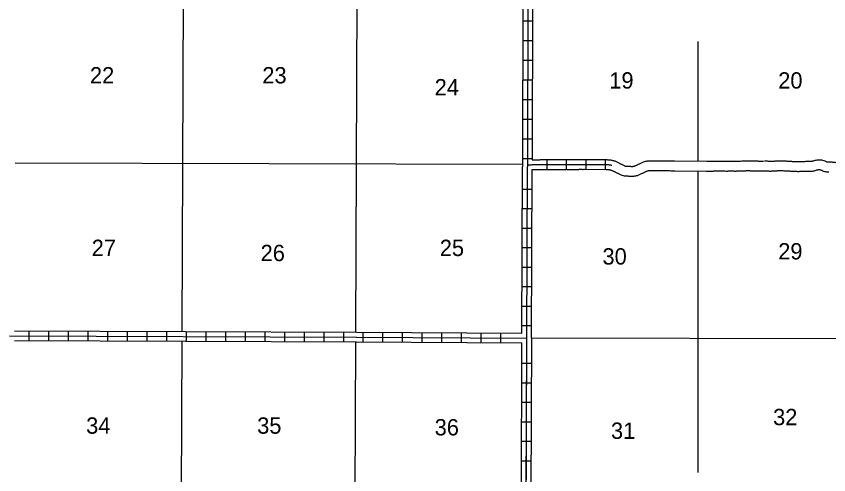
# Model space of a CAD drawing. Extents: x 1333229 to 1813251, y 16536411 to 16910478.
# Drawn here: x 1600029 to 1624916, y 16628737 to 16642765 of the extents above; entities that cross this region are included whole.
import ezdxf

# ---------------------------------------------------------------- set-up
doc = ezdxf.new("R2010")
doc.units = 0
for name, color, linetype in [('L10', 7, 'Continuous'), ('L11', 7, 'Continuous'), ('L13', 7, 'Continuous'), ('L14', 7, 'Continuous'), ('L8', 7, 'Continuous')]:
    doc.layers.add(name, color=color, linetype=linetype)

msp = doc.modelspace()

# ---------------------------------------------------------------- linework, layer by layer
at = {"layer": 'L10'}
for points in [[(1618310, 16638353), (1618335, 16638347), (1618363, 16638337), (1618386, 16638327), (1618408, 16638317), (1618428, 16638308), (1618445, 16638300), (1618465, 16638291), (1618484, 16638281), (1618500, 16638273), (1618519, 16638264), (1618539, 16638254), (1618556, 16638245), (1618573, 16638237), (1618593, 16638227), (1618612, 16638217), (1618629, 16638208), (1618646, 16638200), (1618662, 16638192), (1618675, 16638185), (1618684, 16638181), (1618688, 16638180), (1618692, 16638180), (1618699, 16638179), (1618712, 16638179), (1618731, 16638179), (1618754, 16638179), (1618780, 16638178), (1618801, 16638176), (1618841, 16638174), (1618861, 16638173), (1618878, 16638171), (1618892, 16638171), (1618903, 16638171), (1618914, 16638172), (1618926, 16638174), (1618939, 16638176), (1618952, 16638179), (1618964, 16638183), (1618977, 16638187), (1618990, 16638192), (1619006, 16638199), (1619024, 16638207), (1619040, 16638214), (1619053, 16638220), (1619070, 16638229), (1619090, 16638239), (1619108, 16638247), (1619123, 16638254), (1619139, 16638263), (1619157, 16638272), (1619179, 16638284), (1619202, 16638294), (1619223, 16638303), (1619246, 16638312), (1619273, 16638322), (1619302, 16638330), (1619331, 16638336), (1619360, 16638341), (1619390, 16638343), (1619415, 16638343), (1619435, 16638344), (1619455, 16638344), (1619473, 16638344), (1619495, 16638345), (1619517, 16638345), (1619538, 16638345), (1619577, 16638345), (1619596, 16638345), (1619614, 16638345), (1619634, 16638345), (1619654, 16638346), (1619675, 16638346), (1619697, 16638346), (1619717, 16638346), (1619757, 16638346), (1619777, 16638346), (1619797, 16638346), (1619816, 16638346), (1619836, 16638346), (1619857, 16638346), (1619879, 16638346), (1619900, 16638345), (1619920, 16638345), (1619940, 16638344), (1619960, 16638344), (1619981, 16638343), (1620001, 16638343), (1620020, 16638342), (1620039, 16638342), (1620079, 16638341), (1620100, 16638341), (1620124, 16638340), (1620146, 16638339), (1620162, 16638338), (1620178, 16638338)], [(1620173, 16638338), (1620195, 16638338), (1621177, 16638329), (1621197, 16638329), (1621217, 16638329), (1621237, 16638328), (1621257, 16638328), (1621276, 16638328), (1621294, 16638328), (1621313, 16638329), (1621331, 16638329), (1621352, 16638330), (1621373, 16638330), (1621394, 16638331), (1621414, 16638331), (1621430, 16638331), (1621450, 16638332), (1621473, 16638333), (1621495, 16638333), (1621516, 16638333), (1621536, 16638333), (1621557, 16638333), (1621578, 16638332), (1621596, 16638332), (1621613, 16638332), (1621635, 16638333), (1621657, 16638332), (1621677, 16638332), (1621697, 16638332), (1621719, 16638331), (1621739, 16638331), (1621779, 16638330), (1621795, 16638330), (1621812, 16638330), (1621833, 16638331), (1621851, 16638331), (1621872, 16638332), (1621893, 16638332), (1621915, 16638332), (1621937, 16638332), (1621957, 16638332), (1621977, 16638332), (1621999, 16638331), (1622021, 16638331), (1622038, 16638330), (1622054, 16638330), (1622073, 16638330), (1622091, 16638331), (1622109, 16638331), (1622126, 16638332), (1622146, 16638333), (1622169, 16638335), (1622190, 16638335), (1622210, 16638336), (1622250, 16638337), (1622271, 16638338), (1622292, 16638339), (1622312, 16638339), (1622332, 16638339), (1622350, 16638340), (1622368, 16638340), (1622389, 16638341), (1622410, 16638342), (1622433, 16638343), (1622457, 16638343), (1622479, 16638342), (1622499, 16638342), (1622519, 16638341), (1622540, 16638341), (1622560, 16638340), (1622578, 16638339), (1622595, 16638339), (1622614, 16638339), (1622636, 16638339), (1622657, 16638339), (1622677, 16638338), (1622697, 16638338), (1622719, 16638338), (1622740, 16638337), (1622761, 16638336), (1622780, 16638335), (1622800, 16638335), (1622819, 16638334), (1622838, 16638333), (1622857, 16638333), (1622873, 16638333), (1622885, 16638333), (1622900, 16638335), (1622932, 16638338)], [(1618231, 16638064), (1618244, 16638060), (1618255, 16638057), (1618268, 16638051), (1618282, 16638045), (1618299, 16638037), (1618318, 16638028), (1618335, 16638020), (1618351, 16638012), (1618370, 16638003), (1618387, 16637994), (1618403, 16637986), (1618422, 16637977), (1618441, 16637968), (1618457, 16637960), (1618474, 16637951), (1618492, 16637942), (1618510, 16637932), (1618530, 16637922), (1618553, 16637911), (1618581, 16637900), (1618615, 16637889), (1618651, 16637882), (1618684, 16637879), (1618710, 16637879), (1618732, 16637879), (1618748, 16637879), (1618762, 16637878), (1618781, 16637877), (1618821, 16637875), (1618841, 16637873), (1618864, 16637872), (1618890, 16637871), (1618919, 16637871), (1618948, 16637874), (1618975, 16637878), (1619002, 16637883), (1619028, 16637889), (1619053, 16637896), (1619079, 16637905), (1619103, 16637914), (1619124, 16637923), (1619143, 16637931), (1619163, 16637940), (1619186, 16637951), (1619205, 16637961), (1619220, 16637968), (1619239, 16637977), (1619259, 16637987), (1619279, 16637997), (1619296, 16638007), (1619310, 16638014), (1619323, 16638020), (1619339, 16638026), (1619354, 16638032), (1619364, 16638036), (1619374, 16638039), (1619384, 16638041), (1619394, 16638043), (1619403, 16638043), (1619419, 16638043), (1619439, 16638044), (1619459, 16638044), (1619480, 16638044), (1619499, 16638045), (1619517, 16638045), (1619536, 16638045), (1619576, 16638045), (1619598, 16638045), (1619619, 16638045), (1619640, 16638045), (1619660, 16638046), (1619678, 16638046), (1619697, 16638046), (1619716, 16638046), (1619756, 16638046), (1619777, 16638046), (1619797, 16638046), (1619817, 16638046), (1619838, 16638046), (1619857, 16638046), (1619874, 16638046), (1619893, 16638045), (1619913, 16638045), (1619933, 16638044), (1619953, 16638044), (1619972, 16638043), (1619992, 16638043), (1620013, 16638042), (1620034, 16638042), (1620075, 16638041), (1620094, 16638041), (1620110, 16638041), (1620127, 16638039), (1620151, 16638038), (1620175, 16638038)], [(1620180, 16638038), (1620198, 16638038), (1621174, 16638029), (1621194, 16638029), (1621214, 16638029), (1621234, 16638028), (1621255, 16638028), (1621276, 16638028), (1621297, 16638028), (1621319, 16638029), (1621340, 16638029), (1621360, 16638030), (1621379, 16638030), (1621397, 16638031), (1621418, 16638031), (1621442, 16638031), (1621461, 16638032), (1621478, 16638033), (1621496, 16638033), (1621515, 16638033), (1621535, 16638033), (1621554, 16638033), (1621573, 16638032), (1621595, 16638032), (1621618, 16638032), (1621636, 16638033), (1621654, 16638032), (1621674, 16638032), (1621694, 16638032), (1621712, 16638032), (1621732, 16638031), (1621772, 16638030), (1621796, 16638030), (1621819, 16638030), (1621838, 16638031), (1621859, 16638031), (1621879, 16638032), (1621897, 16638032), (1621916, 16638032), (1621934, 16638032), (1621954, 16638032), (1621974, 16638032), (1621992, 16638031), (1622010, 16638031), (1622032, 16638030), (1622056, 16638030), (1622078, 16638030), (1622099, 16638031), (1622122, 16638031), (1622144, 16638033), (1622164, 16638034), (1622181, 16638035), (1622200, 16638035), (1622220, 16638036), (1622260, 16638038), (1622279, 16638038), (1622298, 16638039), (1622317, 16638039), (1622338, 16638039), (1622360, 16638040), (1622381, 16638041), (1622401, 16638042), (1622420, 16638042), (1622437, 16638043), (1622452, 16638043), (1622471, 16638042), (1622491, 16638042), (1622511, 16638041), (1622530, 16638041), (1622549, 16638040), (1622571, 16638039), (1622595, 16638039), (1622615, 16638039), (1622633, 16638039), (1622652, 16638039), (1622672, 16638038), (1622692, 16638038), (1622710, 16638038), (1622729, 16638037), (1622749, 16638036), (1622769, 16638035), (1622789, 16638035), (1622810, 16638034), (1622831, 16638034), (1622852, 16638033), (1622876, 16638033), (1622905, 16638034), (1622929, 16638036), (1622959, 16638039)]]:
    msp.add_lwpolyline(points, dxfattribs=at)
at = {"layer": 'L11'}
for points in [[(1622949, 16638338), (1622970, 16638338), (1622990, 16638337), (1623008, 16638337), (1623031, 16638337), (1623060, 16638335), (1623082, 16638332), (1623100, 16638330), (1623115, 16638329), (1623125, 16638328), (1623138, 16638329), (1623153, 16638330), (1623175, 16638332), (1623201, 16638333), (1623221, 16638333), (1623236, 16638334), (1623251, 16638335), (1623271, 16638337), (1623295, 16638339), (1623315, 16638340), (1623334, 16638341), (1623356, 16638343), (1623380, 16638344), (1623400, 16638344), (1623424, 16638345), (1623447, 16638344), (1623488, 16638343), (1623512, 16638343), (1623534, 16638341), (1623552, 16638340), (1623570, 16638339), (1623592, 16638338), (1623615, 16638337), (1623636, 16638335), (1623654, 16638334), (1623671, 16638332), (1623689, 16638332), (1623710, 16638331), (1623730, 16638330), (1623753, 16638329), (1623774, 16638327), (1623794, 16638326), (1623812, 16638325), (1623829, 16638324), (1623847, 16638324), (1623865, 16638323), (1623885, 16638323), (1623906, 16638323), (1623929, 16638322), (1623951, 16638321), (1623968, 16638320), (1623983, 16638320), (1624001, 16638320), (1624021, 16638321), (1624041, 16638321), (1624061, 16638321), (1624081, 16638322), (1624101, 16638322), (1624120, 16638322), (1624138, 16638323), (1624154, 16638324), (1624172, 16638325), (1624191, 16638326), (1624215, 16638328), (1624241, 16638329), (1624264, 16638329), (1624287, 16638329), (1624307, 16638328), (1624327, 16638327), (1624346, 16638327), (1624363, 16638327), (1624380, 16638327), (1624392, 16638327), (1624399, 16638328), (1624407, 16638330), (1624419, 16638333), (1624431, 16638337), (1624447, 16638343), (1624472, 16638352), (1624503, 16638361), (1624530, 16638366), (1624560, 16638371), (1624595, 16638373), (1624619, 16638372), (1624642, 16638372), (1624668, 16638370), (1624694, 16638368), (1624726, 16638363), (1624762, 16638354), (1624795, 16638341), (1624819, 16638329), (1624837, 16638320), (1624849, 16638314), (1624855, 16638312), (1624864, 16638311), (1624885, 16638307), (1624888, 16638307), (1624896, 16638308)], [(1624893, 16638307), (1624916, 16638309), (1624945, 16638310), (1624970, 16638309), (1624992, 16638309), (1625015, 16638307), (1625035, 16638306), (1625056, 16638304), (1625081, 16638302), (1625105, 16638299), (1625131, 16638295), (1625157, 16638290), (1625179, 16638284), (1625203, 16638278), (1625224, 16638272), (1625246, 16638266), (1625268, 16638258), (1625279, 16638254)], [(1622942, 16638038), (1622962, 16638038), (1622981, 16638037), (1623003, 16638037), (1623020, 16638037), (1623031, 16638036), (1623049, 16638034), (1623070, 16638032), (1623095, 16638029), (1623125, 16638028), (1623152, 16638029), (1623177, 16638031), (1623195, 16638032), (1623209, 16638033), (1623229, 16638033), (1623254, 16638034), (1623279, 16638036), (1623298, 16638038), (1623314, 16638039), (1623333, 16638041), (1623355, 16638042), (1623372, 16638043), (1623388, 16638044), (1623408, 16638044), (1623424, 16638045), (1623441, 16638044), (1623480, 16638043), (1623496, 16638043), (1623514, 16638042), (1623536, 16638040), (1623557, 16638039), (1623575, 16638039), (1623593, 16638037), (1623612, 16638036), (1623633, 16638034), (1623657, 16638033), (1623678, 16638032), (1623698, 16638031), (1623717, 16638031), (1623734, 16638030), (1623752, 16638028), (1623773, 16638027), (1623795, 16638025), (1623818, 16638024), (1623840, 16638024), (1623861, 16638023), (1623881, 16638023), (1623901, 16638023), (1623917, 16638022), (1623935, 16638021), (1623959, 16638020), (1623984, 16638020), (1624006, 16638020), (1624026, 16638021), (1624046, 16638021), (1624066, 16638021), (1624086, 16638022), (1624106, 16638022), (1624126, 16638022), (1624149, 16638023), (1624172, 16638024), (1624194, 16638026), (1624215, 16638027), (1624231, 16638029), (1624245, 16638029), (1624262, 16638029), (1624279, 16638029), (1624298, 16638028), (1624319, 16638028), (1624340, 16638027), (1624362, 16638027), (1624386, 16638027), (1624413, 16638028), (1624447, 16638031), (1624478, 16638038), (1624504, 16638045), (1624530, 16638054), (1624552, 16638062), (1624564, 16638066), (1624572, 16638068), (1624584, 16638071), (1624593, 16638072), (1624598, 16638072), (1624614, 16638072), (1624631, 16638072), (1624645, 16638071), (1624659, 16638070), (1624666, 16638069), (1624669, 16638068), (1624674, 16638066), (1624685, 16638061), (1624703, 16638052), (1624727, 16638040), (1624757, 16638027), (1624797, 16638016), (1624827, 16638013), (1624846, 16638010), (1624882, 16638006), (1624914, 16638008)]]:
    msp.add_lwpolyline(points, dxfattribs=at)
at = {"layer": 'L13'}
for p, q in [((1605111, 16633116), (1605183, 16651478)), ((1610434, 16633095), (1610496, 16648343)), ((1615538, 16638233), (1599998, 16638266)), ((1605069, 16622385), (1605110, 16632820)), ((1610370, 16617220), (1610433, 16632799)), ((1647094, 16632847), (1615813, 16632920))]:
    msp.add_line(p, q, dxfattribs=at)
for points in [[(1620917, 16638328), (1620916, 16641997)], [(1620919, 16628809), (1620917, 16638029)]]:
    msp.add_lwpolyline(points, dxfattribs=at)
at = {"layer": 'L8'}
for p, q in [((1615844, 16643331), (1615834, 16638374)), ((1615549, 16642625), (1615844, 16642625)), ((1615543, 16642023), (1615839, 16642023)), ((1615543, 16641421), (1615839, 16641421)), ((1615543, 16640819), (1615839, 16640819)), ((1615543, 16640218), (1615839, 16640218)), ((1615543, 16639616), (1615839, 16639616)), ((1615538, 16639014), (1615834, 16639014)), ((1615538, 16638412), (1615834, 16638412)), ((1616292, 16638080), (1616287, 16638378)), ((1616885, 16638080), (1616887, 16638379)), ((1617482, 16638082), (1617483, 16638381)), ((1618078, 16638079), (1618080, 16638378)), ((1615518, 16633069), (1615538, 16638158)), ((1615533, 16637477), (1615829, 16637477)), ((1615533, 16636881), (1615829, 16636881)), ((1615533, 16636284), (1615829, 16636284)), ((1615528, 16635687), (1615823, 16635687)), ((1615528, 16635091), (1615823, 16635091)), ((1615522, 16634494), (1615818, 16634494)), ((1615522, 16633897), (1615818, 16633897)), ((1615517, 16633301), (1615813, 16633301)), ((1600427, 16632841), (1600427, 16633137)), ((1601029, 16632836), (1601029, 16633132)), ((1601631, 16632836), (1601631, 16633132)), ((1602233, 16632831), (1602233, 16633126)), ((1602835, 16632831), (1602835, 16633126)), ((1603437, 16632826), (1603437, 16633121)), ((1604039, 16632826), (1604039, 16633121)), ((1604641, 16632820), (1604641, 16633116)), ((1605242, 16632820), (1605242, 16633116)), ((1605844, 16632815), (1605844, 16633111)), ((1606446, 16632815), (1606446, 16633111)), ((1607048, 16632815), (1607048, 16633111)), ((1607650, 16632810), (1607650, 16633105)), ((1608252, 16632810), (1608252, 16633105)), ((1608854, 16632804), (1608854, 16633100)), ((1609456, 16632804), (1609456, 16633100)), ((1610058, 16632799), (1610058, 16633095)), ((1610660, 16632799), (1610660, 16633095)), ((1611262, 16632794), (1611262, 16633090)), ((1611863, 16632794), (1611863, 16633090)), ((1612465, 16632789), (1612465, 16633084)), ((1613067, 16632783), (1613067, 16633079)), ((1613669, 16632783), (1613669, 16633079)), ((1614271, 16632778), (1614271, 16633074)), ((1614873, 16632778), (1614873, 16633074)), ((1615501, 16627648), (1615517, 16632773)), ((1615650, 16627376), (1615667, 16632773)), ((1615801, 16627647), (1615817, 16632920)), ((1615516, 16632150), (1615814, 16632149)), ((1615514, 16631553), (1615812, 16631552)), ((1615512, 16630956), (1615810, 16630955)), ((1615510, 16630360), (1615808, 16630359)), ((1615508, 16629763), (1615807, 16629762)), ((1615507, 16629166), (1615805, 16629166))]:
    msp.add_line(p, q, dxfattribs=at)
for points in [[(1615707, 16654062), (1615697, 16643486), (1615686, 16638158)], [(1615559, 16653914), (1615549, 16643486), (1615538, 16638158)], [(1615834, 16638374), (1616031, 16638377), (1616050, 16638377), (1616069, 16638377), (1616090, 16638378), (1616110, 16638378), (1616131, 16638378), (1616151, 16638378), (1616169, 16638379), (1616191, 16638379), (1616212, 16638379), (1616233, 16638379), (1616253, 16638379), (1616270, 16638379), (1616290, 16638379), (1616309, 16638379), (1616329, 16638380), (1616351, 16638380), (1616372, 16638380), (1616391, 16638380), (1616411, 16638380), (1616430, 16638380), (1616451, 16638381), (1616472, 16638381), (1616492, 16638381), (1616512, 16638381), (1616532, 16638381), (1616550, 16638381), (1616569, 16638381), (1616591, 16638381), (1616613, 16638381), (1616632, 16638381), (1616652, 16638381), (1616673, 16638381), (1616694, 16638381), (1616714, 16638380), (1616733, 16638380), (1616752, 16638380), (1616771, 16638380), (1616791, 16638380), (1616811, 16638380), (1616833, 16638380), (1616855, 16638380), (1616874, 16638379), (1616893, 16638379), (1616912, 16638379), (1616931, 16638379), (1616951, 16638379), (1616971, 16638380), (1616990, 16638380), (1617010, 16638380), (1617030, 16638380), (1617053, 16638380), (1617073, 16638380), (1617092, 16638380), (1617111, 16638380), (1617131, 16638380), (1617150, 16638380), (1617169, 16638380), (1617191, 16638381), (1617213, 16638381), (1617230, 16638380), (1617245, 16638381), (1617269, 16638382), (1617291, 16638382), (1617311, 16638382), (1617333, 16638382), (1617353, 16638382), (1617373, 16638381), (1617391, 16638381), (1617410, 16638382), (1617431, 16638382), (1618094, 16638378), (1618115, 16638378), (1618135, 16638377), (1618159, 16638376), (1618182, 16638375), (1618205, 16638373), (1618232, 16638370), (1618259, 16638365), (1618283, 16638360), (1618305, 16638355)], [(1615612, 16611816), (1615638, 16621637), (1615638, 16624245), (1615665, 16632921), (1615686, 16638158)], [(1615693, 16638224), (1615712, 16638223), (1615732, 16638223), (1615752, 16638223), (1615772, 16638224), (1615792, 16638224), (1615812, 16638224), (1615832, 16638225), (1615852, 16638225), (1615872, 16638225), (1615892, 16638225), (1615912, 16638225), (1615932, 16638225), (1615952, 16638225), (1615972, 16638226), (1615992, 16638226), (1616012, 16638226), (1616032, 16638227), (1616052, 16638227), (1616072, 16638227), (1616092, 16638228), (1616112, 16638228), (1616132, 16638228), (1616152, 16638228), (1616172, 16638229), (1616192, 16638229), (1616212, 16638229), (1616232, 16638229), (1616252, 16638229), (1616272, 16638229), (1616292, 16638229), (1616312, 16638229), (1616332, 16638230), (1616352, 16638230), (1616372, 16638230), (1616392, 16638230), (1616412, 16638230), (1616432, 16638231), (1616452, 16638231), (1616472, 16638231), (1616492, 16638231), (1616512, 16638231), (1616532, 16638231), (1616552, 16638231), (1616572, 16638231), (1616592, 16638231), (1616612, 16638231), (1616632, 16638231), (1616652, 16638231), (1616672, 16638231), (1616692, 16638231), (1616712, 16638230), (1616732, 16638230), (1616752, 16638230), (1616772, 16638230), (1616792, 16638230), (1616812, 16638230), (1616832, 16638230), (1616852, 16638230), (1616872, 16638230), (1616892, 16638229), (1616912, 16638229), (1616932, 16638229), (1616952, 16638229), (1616972, 16638230), (1616992, 16638230), (1617012, 16638230), (1617032, 16638230), (1617052, 16638230), (1617072, 16638230), (1617092, 16638230), (1617112, 16638230), (1617132, 16638230), (1617152, 16638230), (1617172, 16638230), (1617192, 16638231), (1617212, 16638231), (1617232, 16638230), (1617252, 16638231), (1617272, 16638232), (1617292, 16638232), (1617312, 16638232), (1617332, 16638232), (1617352, 16638232), (1617372, 16638231), (1617392, 16638231), (1617412, 16638232), (1617432, 16638232), (1618091, 16638228), (1618111, 16638228), (1618131, 16638227), (1618151, 16638227), (1618171, 16638225), (1618191, 16638224), (1618211, 16638221), (1618230, 16638218), (1618250, 16638214), (1618270, 16638209)], [(1615813, 16632920), (1615834, 16638075)], [(1615834, 16638075), (1616232, 16638079), (1616251, 16638079), (1616274, 16638079), (1616294, 16638079), (1616315, 16638079), (1616335, 16638080), (1616352, 16638080), (1616372, 16638080), (1616393, 16638080), (1616413, 16638080), (1616434, 16638081), (1616453, 16638081), (1616472, 16638081), (1616492, 16638081), (1616512, 16638081), (1616532, 16638081), (1616554, 16638081), (1616574, 16638081), (1616593, 16638081), (1616610, 16638081), (1616631, 16638081), (1616652, 16638081), (1616671, 16638081), (1616690, 16638081), (1616709, 16638081), (1616730, 16638080), (1616752, 16638080), (1616773, 16638080), (1616793, 16638080), (1616812, 16638080), (1616830, 16638080), (1616848, 16638080), (1616869, 16638080), (1616891, 16638079), (1616912, 16638079), (1616932, 16638079), (1616952, 16638079), (1616972, 16638080), (1616993, 16638080), (1617014, 16638080), (1617033, 16638080), (1617051, 16638080), (1617070, 16638080), (1617092, 16638080), (1617112, 16638080), (1617132, 16638080), (1617153, 16638080), (1617174, 16638080), (1617193, 16638081), (1617210, 16638081), (1617233, 16638080), (1617258, 16638081), (1617274, 16638082), (1617292, 16638082), (1617312, 16638082), (1617330, 16638082), (1617350, 16638082), (1617370, 16638081), (1617392, 16638081), (1617413, 16638082), (1617432, 16638082), (1618088, 16638078), (1618107, 16638078), (1618127, 16638077), (1618143, 16638077), (1618160, 16638076), (1618176, 16638074), (1618189, 16638073), (1618202, 16638071), (1618217, 16638067), (1618236, 16638063)], [(1599974, 16633136), (1610454, 16633095), (1615518, 16633069)], [(1599825, 16632989), (1610454, 16632947), (1615665, 16632921)], [(1599972, 16632841), (1610454, 16632799), (1615517, 16632773)]]:
    msp.add_lwpolyline(points, dxfattribs=at)

# ---------------------------------------------------------------- texts
at = {"layer": 'L14'}
for s, p in [('22', (1602287, 16640710)), ('23', (1607566, 16640710)), ('19', (1618194, 16640552)), ('20', (1623368, 16640552)), ('24', (1612845, 16640344)), ('27', (1602340, 16635429)), ('26', (1607514, 16635273)), ('25', (1613002, 16635429)), ('29', (1623368, 16635325)), ('30', (1617985, 16635168)), ('32', (1623211, 16630253)), ('34', (1602170, 16629992)), ('35', (1607409, 16629992)), ('36', (1612845, 16629940)), ('31', (1618246, 16629835))]:
    msp.add_text(s, height=500, rotation=0, dxfattribs=at).set_placement(p)

doc.saveas('drawing.dxf')
